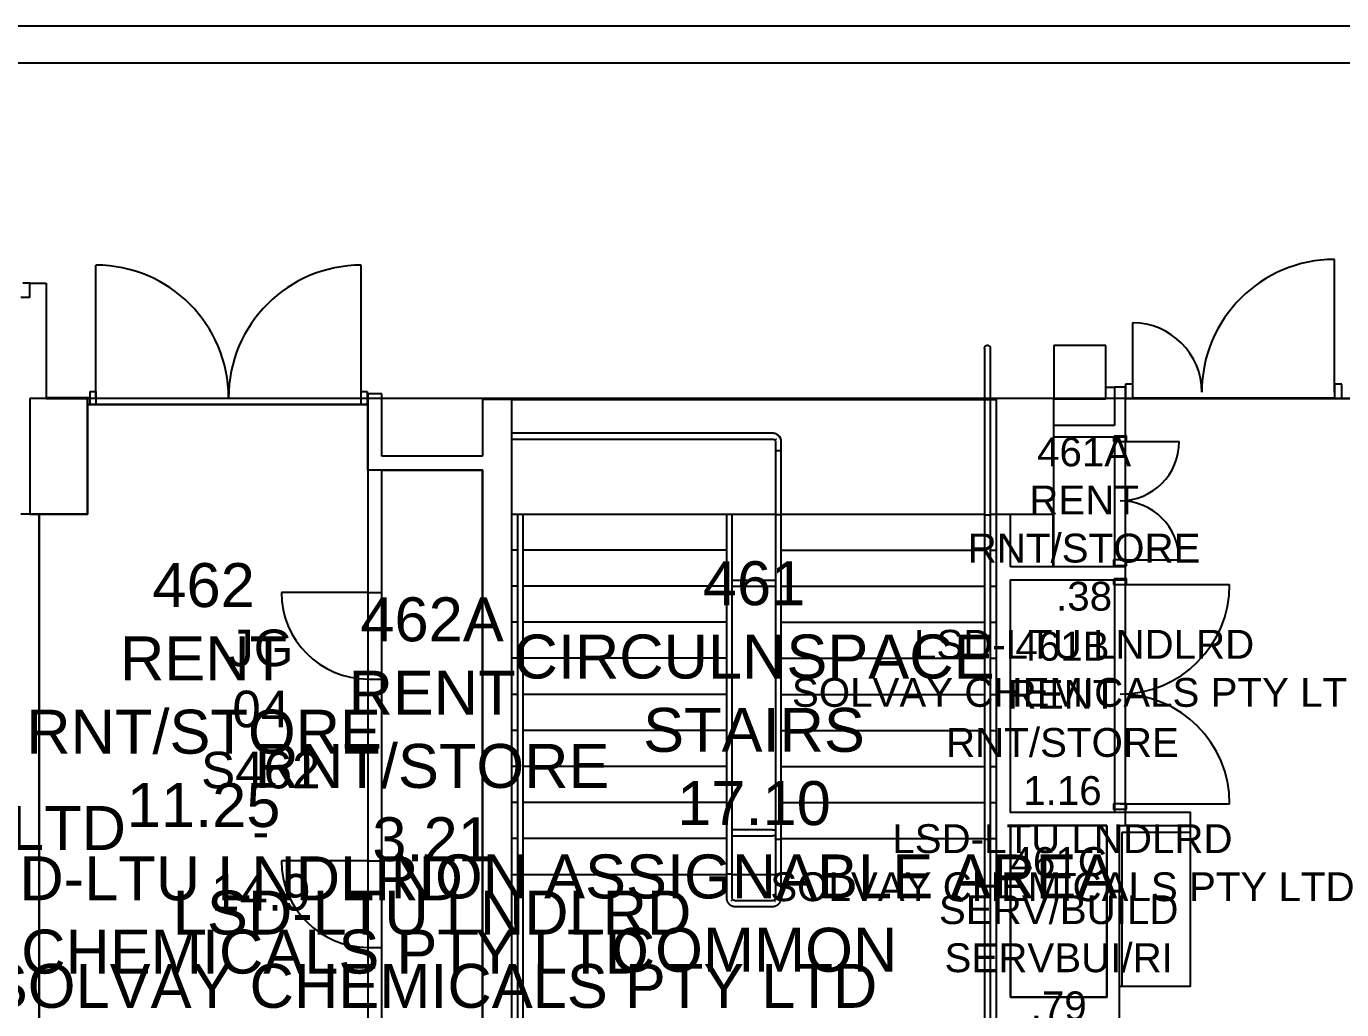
# Model space of a CAD drawing. Extents: x 14785 to 50894, y -3296 to 56414.
# Drawn here: x 32637 to 41758, y 47128 to 53944 of the extents above; entities that cross this region are included whole.
import ezdxf

# ---------------------------------------------------------------- set-up
doc = ezdxf.new("R2010")
doc.units = 0
doc.header["$MEASUREMENT"] = 0
for name, color, linetype in [('A-Column__Concrete', 7, 'CONTINUOUS'), ('A-Door', 252, 'CONTINUOUS'), ('A-Stairs', 7, 'CONTINUOUS'), ('A-Wall__Brick', 7, 'CONTINUOUS'), ('A-Wall__Stud', 252, 'CONTINUOUS'), ('A-Window', 7, 'CONTINUOUS'), ('GROS$', 7, 'CONTINUOUS'), ('RM$', 7, 'CONTINUOUS'), ('RM$TXT', 4, 'CONTINUOUS'), ('SU$', 12, 'CONTINUOUS'), ('SU$TXT', 12, 'CONTINUOUS')]:
    doc.layers.add(name, color=color, linetype=linetype)
doc.styles.add('Arial', font='arial.ttf')

msp = doc.modelspace()

# ---------------------------------------------------------------- linework, layer by layer
at = {"layer": 'A-Column__Concrete'}
for p, q in [((40123.1, 51731.4), (39762.1, 51731.4)), ((39762.1, 51731.4), (39762.1, 51363.9)), ((40123.1, 51361.4), (40123.1, 51731.4)), ((33062.1, 51363.9), (32662.1, 51363.9)), ((32662.1, 51363.9), (32662.1, 50563.9)), ((33062.1, 51363.9), (32662.1, 51363.9)), ((32662.1, 51363.9), (32662.1, 50563.9)), ((33062.1, 50563.9), (33062.1, 51363.9)), ((33062.1, 50563.9), (33062.1, 51363.9)), ((39762.1, 51363.9), (39362.1, 51363.9)), ((39362.1, 51363.9), (39362.1, 50563.9)), ((39762.1, 51363.9), (39362.1, 51363.9)), ((39362.1, 51363.9), (39362.1, 50563.9)), ((39762.1, 50563.9), (39762.1, 51363.9)), ((39762.1, 50563.9), (39762.1, 51363.9)), ((39762.1, 51361.4), (40123.1, 51361.4)), ((32662.1, 50563.9), (33062.1, 50563.9)), ((32662.1, 50563.9), (33062.1, 50563.9)), ((39362.1, 50563.9), (39762.1, 50563.9)), ((39362.1, 50563.9), (39762.1, 50563.9)), ((40234.4, 48355.8), (40234.4, 47291.4)), ((40708.9, 48355.8), (40234.4, 48355.8)), ((40708.9, 47291.4), (40708.9, 48355.8)), ((40234.4, 47291.4), (40708.9, 47291.4))]:
    msp.add_line(p, q, dxfattribs=at)
at = {"layer": 'A-Door'}
for p, q in [((33119.6, 51368.9), (33119.6, 52288.9)), ((34959.6, 51368.9), (34959.6, 52288.9)), ((41708.5, 51408.9), (41708.5, 52328.9)), ((40309.1, 51408.9), (40309.1, 51888.9)), ((33079.6, 51412.9), (33119.6, 51412.9)), ((33079.6, 51370.4), (33079.6, 51412.9)), ((33079.6, 51322.9), (33079.6, 51365.4)), ((33119.6, 51412.9), (33119.6, 51322.9)), ((34959.6, 51412.9), (34999.6, 51412.9)), ((34959.6, 51322.9), (34959.6, 51412.9)), ((34999.6, 51412.9), (34999.6, 51370.4)), ((34999.6, 51365.4), (34999.6, 51322.9)), ((41708.5, 51366.9), (40308.5, 51366.9)), ((33119.6, 51322.9), (33079.6, 51322.9)), ((34999.6, 51322.9), (34959.6, 51322.9)), ((40175.6, 51099.9), (40175.6, 51065.9)), ((40265.6, 51105.9), (40259.1, 51105.9)), ((40265.6, 51065.9), (40265.6, 51105.9)), ((40175.6, 51065.9), (40265.6, 51065.9)), ((40221.6, 51065.9), (40631.6, 51065.9)), ((40175.6, 50245.9), (40175.6, 50205.9)), ((40265.6, 50245.9), (40175.6, 50245.9)), ((40175.6, 50205.9), (40182.1, 50205.9)), ((40221.6, 50245.9), (40631.6, 50245.9)), ((40259.1, 50205.9), (40265.6, 50205.9)), ((40265.6, 50205.9), (40265.6, 50245.9)), ((40175.6, 50106.9), (40175.6, 50075.9)), ((40265.6, 50115.9), (40259.1, 50115.9)), ((40265.6, 50075.9), (40265.6, 50115.9)), ((35006.1, 50020.4), (34406.1, 50020.4)), ((40175.6, 50075.9), (40265.6, 50075.9)), ((40221.6, 50075.9), (40981.6, 50075.9)), ((40175.6, 48555.9), (40175.6, 48515.9)), ((40265.6, 48555.9), (40175.6, 48555.9)), ((40221.6, 48555.9), (40981.6, 48555.9)), ((40265.6, 48515.9), (40265.6, 48555.9)), ((40175.6, 48515.9), (40182.1, 48515.9)), ((40259.1, 48515.9), (40265.6, 48515.9)), ((35006.1, 48160.4), (34406.1, 48160.4))]:
    msp.add_line(p, q, dxfattribs=at)
at = {"layer": 'A-Door', "color": 252}
for centre, radius, start, end in [((33119.6, 51368.9), 920, 0, 90), ((34959.6, 51368.9), 920, 90, 180), ((41708.5, 51408.9), 920, 90, 180), ((40221.6, 51065.9), 410, 270, 0), ((35006.1, 48160.4), 600, 180, 270)]:
    msp.add_arc(centre, radius, start, end, dxfattribs=at)
at = {"layer": 'A-Door'}
for centre, radius, start, end in [((40308.5, 51408.9), 480, 0, 90), ((40221.6, 50245.9), 410, 0, 90), ((35006.1, 50020.4), 600, 180, 270), ((40221.6, 50075.9), 760, 270, 0), ((40221.6, 48555.9), 760, 0, 90)]:
    msp.add_arc(centre, radius, start, end, dxfattribs=at)
at = {"layer": 'A-Stairs'}
for p, q in [((39282.5, 51717.9), (39282.6, 51718.6)), ((39282.6, 51718.6), (39282.8, 51719.4)), ((39282.8, 51719.4), (39283.1, 51720.2)), ((39283.1, 51720.2), (39283.3, 51720.9)), ((39283.3, 51720.9), (39283.6, 51721.7)), ((39283.6, 51721.7), (39284, 51722.4)), ((39284, 51722.4), (39284.3, 51723.1)), ((39284.3, 51723.1), (39284.7, 51723.8)), ((39284.7, 51723.8), (39285.1, 51724.5)), ((39285.1, 51724.5), (39285.6, 51725.2)), ((39285.6, 51725.2), (39286, 51725.8)), ((39286, 51725.8), (39286.5, 51726.5)), ((39286.5, 51726.5), (39287, 51727.1)), ((39287, 51727.1), (39287.6, 51727.7)), ((39287.6, 51727.7), (39288.1, 51728.2)), ((39288.1, 51728.2), (39288.7, 51728.8)), ((39288.7, 51728.8), (39289.3, 51729.3)), ((39289.3, 51729.3), (39290, 51729.8)), ((39290, 51729.8), (39290.6, 51730.3)), ((39290.6, 51730.3), (39291.3, 51730.7)), ((39291.3, 51730.7), (39291.9, 51731.1)), ((39291.9, 51731.1), (39292.6, 51731.5)), ((39292.6, 51731.5), (39293.4, 51731.9)), ((39293.4, 51731.9), (39294.1, 51732.2)), ((39294.1, 51732.2), (39294.8, 51732.5)), ((39294.8, 51732.5), (39295.6, 51732.8)), ((39295.6, 51732.8), (39296.3, 51733)), ((39296.3, 51733), (39297.1, 51733.3)), ((39297.1, 51733.3), (39297.9, 51733.4)), ((39297.9, 51733.4), (39298.7, 51733.6)), ((39298.7, 51733.6), (39299.5, 51733.7)), ((39299.5, 51733.7), (39300.3, 51733.8)), ((39300.3, 51733.8), (39301.1, 51733.9)), ((39301.1, 51733.9), (39301.9, 51733.9)), ((39301.9, 51733.9), (39302.1, 51733.9)), ((39302.1, 51733.9), (39302.9, 51733.9)), ((39302.9, 51733.9), (39303.7, 51733.8)), ((39303.7, 51733.8), (39304.5, 51733.7)), ((39304.5, 51733.7), (39305.3, 51733.6)), ((39305.3, 51733.6), (39306, 51733.5)), ((39306, 51733.5), (39306.8, 51733.3)), ((39306.8, 51733.3), (39307.6, 51733.1)), ((39307.6, 51733.1), (39308.4, 51732.9)), ((39308.4, 51732.9), (39309.1, 51732.6)), ((39309.1, 51732.6), (39309.9, 51732.3)), ((39309.9, 51732.3), (39310.6, 51732)), ((39310.6, 51732), (39311.3, 51731.6)), ((39311.3, 51731.6), (39312, 51731.2)), ((39312, 51731.2), (39312.7, 51730.8)), ((39312.7, 51730.8), (39313.4, 51730.4)), ((39313.4, 51730.4), (39314, 51729.9)), ((39314, 51729.9), (39314.6, 51729.4)), ((39314.6, 51729.4), (39315.3, 51728.9)), ((39315.3, 51728.9), (39315.8, 51728.4)), ((39315.8, 51728.4), (39316.4, 51727.8)), ((39316.4, 51727.8), (39317, 51727.2)), ((39317, 51727.2), (39317.5, 51726.6)), ((39317.5, 51726.6), (39318, 51726)), ((39318, 51726), (39318.5, 51725.4)), ((39318.5, 51725.4), (39318.9, 51724.7)), ((39318.9, 51724.7), (39319.3, 51724)), ((39319.3, 51724), (39319.7, 51723.3)), ((39319.7, 51723.3), (39320.1, 51722.6)), ((39320.1, 51722.6), (39320.4, 51721.9)), ((39320.4, 51721.9), (39320.7, 51721.1)), ((39320.7, 51721.1), (39321, 51720.4)), ((39321, 51720.4), (39321.2, 51719.6)), ((39321.2, 51719.6), (39321.4, 51718.8)), ((39321.4, 51718.8), (39321.6, 51718.1)), ((39282.1, 51715.5), (39282.2, 51716.3)), ((39282.1, 51714.7), (39282.1, 51715.5)), ((39282.1, 51713.9), (39282.1, 51714.7)), ((39282.1, 51713.8), (39282.1, 51713.9)), ((39282.1, 51713.9), (39282.1, 51713.8)), ((39282.1, 51713.6), (39282.1, 51713.8)), ((39282.1, 51713.8), (39282.1, 51713.6)), ((39282.1, 51713.2), (39282.1, 51713.6)), ((39282.1, 51713.6), (39282.1, 51713.2)), ((39282.1, 51713.2), (39282.1, 51712.6)), ((39282.1, 51713.2), (39282.1, 51613.9)), ((39282.1, 51712.6), (39282.1, 51711.9)), ((39282.1, 51711.9), (39282.1, 51711)), ((39282.1, 51711), (39282.1, 51710)), ((39282.1, 51710), (39282.1, 51708.8)), ((39282.1, 51708.8), (39282.1, 51707.5)), ((39282.1, 51707.5), (39282.1, 51706)), ((39282.1, 51706), (39282.1, 51704.4)), ((39282.1, 51704.4), (39282.1, 51702.6)), ((39282.1, 51702.6), (39282.1, 51700.7)), ((39282.1, 51700.7), (39282.1, 51698.6)), ((39282.1, 51698.6), (39282.1, 51696.4)), ((39282.1, 51696.4), (39282.1, 51694.1)), ((39282.1, 51694.1), (39282.1, 51691.6)), ((39282.1, 51691.6), (39282.1, 51689.1)), ((39282.1, 51689.1), (39282.1, 51686.4)), ((39282.1, 51686.4), (39282.1, 51683.6)), ((39282.1, 51683.6), (39282.1, 51680.6)), ((39282.1, 51680.6), (39282.1, 51677.6)), ((39282.1, 51677.6), (39282.1, 51674.5)), ((39282.1, 51674.5), (39282.1, 51671.2)), ((39282.1, 51671.2), (39282.1, 51667.9)), ((39282.1, 51667.9), (39282.1, 51664.5)), ((39282.1, 51664.5), (39282.1, 51661)), ((39282.1, 51661), (39282.1, 51657.5)), ((39282.1, 51657.5), (39282.1, 51653.8)), ((39282.1, 51653.8), (39282.1, 51650.1)), ((39282.1, 51650.1), (39282.1, 51646.4)), ((39282.1, 51646.4), (39282.1, 51642.6)), ((39282.1, 51642.6), (39282.1, 51638.7)), ((39282.1, 51638.7), (39282.1, 51634.8)), ((39282.1, 51634.8), (39282.1, 51630.9)), ((39282.1, 51630.9), (39282.1, 51626.9)), ((39282.2, 51716.3), (39282.3, 51717.1)), ((39282.3, 51717.1), (39282.5, 51717.9)), ((39321.6, 51718.1), (39321.8, 51717.3)), ((39321.8, 51717.3), (39321.9, 51716.5)), ((39321.9, 51716.5), (39322, 51715.7)), ((39322, 51715.7), (39322, 51714.9)), ((39322, 51714.9), (39322.1, 51714.1)), ((39322.1, 51714.1), (39322.1, 51713.9)), ((39322.1, 51713.8), (39322.1, 51713.9)), ((39322.1, 51713.9), (39322.1, 51713.9)), ((39322.1, 51713.9), (39322.1, 51713.8)), ((39322.1, 51713.5), (39322.1, 51713.8)), ((39322.1, 51713.8), (39322.1, 51713.6)), ((39322.1, 51713.6), (39322.1, 51713.2)), ((39322.1, 51713), (39322.1, 51713.5)), ((39322.1, 51613.9), (39322.1, 51713.2)), ((39322.1, 51712.4), (39322.1, 51713)), ((39322.1, 51711.7), (39322.1, 51712.4)), ((39322.1, 51710.8), (39322.1, 51711.7)), ((39322.1, 51709.7), (39322.1, 51710.8)), ((39322.1, 51708.5), (39322.1, 51709.7)), ((39322.1, 51707.1), (39322.1, 51708.5)), ((39322.1, 51705.6), (39322.1, 51707.1)), ((39322.1, 51703.9), (39322.1, 51705.6)), ((39322.1, 51702.1), (39322.1, 51703.9)), ((39322.1, 51700.1), (39322.1, 51702.1)), ((39322.1, 51698), (39322.1, 51700.1)), ((39322.1, 51695.8), (39322.1, 51698)), ((39322.1, 51693.4), (39322.1, 51695.8)), ((39322.1, 51691), (39322.1, 51693.4)), ((39322.1, 51688.3), (39322.1, 51691)), ((39322.1, 51685.6), (39322.1, 51688.3)), ((39322.1, 51682.8), (39322.1, 51685.6)), ((39322.1, 51679.8), (39322.1, 51682.8)), ((39322.1, 51676.8), (39322.1, 51679.8)), ((39322.1, 51673.6), (39322.1, 51676.8)), ((39322.1, 51670.3), (39322.1, 51673.6)), ((39322.1, 51667), (39322.1, 51670.3)), ((39322.1, 51663.6), (39322.1, 51667)), ((39322.1, 51660.1), (39322.1, 51663.6)), ((39322.1, 51656.5), (39322.1, 51660.1)), ((39322.1, 51652.8), (39322.1, 51656.5)), ((39322.1, 51649.1), (39322.1, 51652.8)), ((39322.1, 51645.3), (39322.1, 51649.1)), ((39322.1, 51641.5), (39322.1, 51645.3)), ((39322.1, 51637.7), (39322.1, 51641.5)), ((39322.1, 51633.7), (39322.1, 51637.7)), ((39322.1, 51629.8), (39322.1, 51633.7)), ((39322.1, 51625.9), (39322.1, 51629.8)), ((39282.1, 51626.9), (39282.1, 51622.9)), ((39282.1, 51622.9), (39282.1, 51619)), ((39282.1, 51619), (39282.1, 51615)), ((39282.1, 51615), (39282.1, 51613.9)), ((39282.1, 51613.9), (39282.1, 50563.9)), ((39322.1, 51621.9), (39322.1, 51625.9)), ((39322.1, 51617.9), (39322.1, 51621.9)), ((39322.1, 51613.9), (39322.1, 51617.9)), ((39322.1, 50563.9), (39322.1, 51613.9)), ((37812.1, 51123.9), (36004.6, 51123.9)), ((36004.6, 51083.9), (37812.1, 51083.9)), ((37812.7, 51123.9), (37812.1, 51123.9)), ((37812.1, 51083.9), (37812.9, 51083.9)), ((37815.1, 51123.8), (37812.7, 51123.9)), ((37812.9, 51083.9), (37813.7, 51083.8)), ((37813.7, 51083.8), (37814.5, 51083.7)), ((37814.5, 51083.7), (37815.3, 51083.6)), ((37817.5, 51123.6), (37815.1, 51123.8)), ((37815.3, 51083.6), (37816, 51083.5)), ((37816, 51083.5), (37816.8, 51083.3)), ((37816.8, 51083.3), (37817.6, 51083.1)), ((37819.9, 51123.4), (37817.5, 51123.6)), ((37817.6, 51083.1), (37818.4, 51082.9)), ((37818.4, 51082.9), (37819.1, 51082.6)), ((37819.1, 51082.6), (37819.9, 51082.3)), ((37822.3, 51123), (37819.9, 51123.4)), ((37819.9, 51082.3), (37820.6, 51082)), ((37820.6, 51082), (37821.3, 51081.6)), ((37821.3, 51081.6), (37822, 51081.2)), ((37822, 51081.2), (37822.7, 51080.8)), ((37824.6, 51122.6), (37822.3, 51123)), ((37822.7, 51080.8), (37823.4, 51080.4)), ((37823.4, 51080.4), (37824, 51079.9)), ((37824, 51079.9), (37824.6, 51079.4)), ((37827, 51122), (37824.6, 51122.6)), ((37829.3, 51121.4), (37827, 51122)), ((37831.6, 51120.6), (37829.3, 51121.4)), ((37833.8, 51119.8), (37831.6, 51120.6)), ((37836, 51118.9), (37833.8, 51119.8)), ((37838.2, 51117.9), (37836, 51118.9)), ((37840.3, 51116.8), (37838.2, 51117.9)), ((37842.4, 51115.6), (37840.3, 51116.8)), ((37844.5, 51114.4), (37842.4, 51115.6)), ((37846.5, 51113), (37844.5, 51114.4)), ((37848.4, 51111.6), (37846.5, 51113)), ((37850.3, 51110.1), (37848.4, 51111.6)), ((37852.1, 51108.6), (37850.3, 51110.1)), ((37853.9, 51106.9), (37852.1, 51108.6)), ((37855.6, 51105.2), (37853.9, 51106.9)), ((37857.2, 51103.4), (37855.6, 51105.2)), ((37858.7, 51101.6), (37857.2, 51103.4)), ((37860.2, 51099.7), (37858.7, 51101.6)), ((37861.6, 51097.8), (37860.2, 51099.7)), ((37862.9, 51095.8), (37861.6, 51097.8)), ((37864.1, 51093.7), (37862.9, 51095.8)), ((37865.3, 51091.6), (37864.1, 51093.7)), ((37866.4, 51089.4), (37865.3, 51091.6)), ((37867.3, 51087.2), (37866.4, 51089.4)), ((37868.2, 51085), (37867.3, 51087.2)), ((37869, 51082.8), (37868.2, 51085)), ((37869.7, 51080.5), (37869, 51082.8)), ((37869.6, 51079.9), (37869.6, 51075.2)), ((37870.3, 51078.1), (37869.7, 51080.5)), ((37824.6, 51079.4), (37825.3, 51078.9)), ((37825.3, 51078.9), (37825.8, 51078.4)), ((37825.8, 51078.4), (37826.4, 51077.8)), ((37826.4, 51077.8), (37827, 51077.2)), ((37827, 51077.2), (37827.5, 51076.6)), ((37827.5, 51076.6), (37828, 51076)), ((37828, 51076), (37828.5, 51075.4)), ((37828.5, 51075.4), (37828.9, 51074.7)), ((37828.9, 51074.7), (37829.3, 51074)), ((37829.3, 51074), (37829.7, 51073.3)), ((37829.7, 51073.3), (37830.1, 51072.6)), ((37830.1, 51072.6), (37830.4, 51071.9)), ((37830.4, 51071.9), (37830.7, 51071.1)), ((37830.7, 51071.1), (37831, 51070.4)), ((37831, 51070.4), (37831.2, 51069.6)), ((37831.2, 51069.6), (37831.4, 51068.8)), ((37831.4, 51068.8), (37831.6, 51068.1)), ((37831.6, 51068.1), (37831.8, 51067.3)), ((37831.8, 51067.3), (37831.9, 51066.5)), ((37831.9, 51066.5), (37832, 51065.7)), ((37832, 51065.7), (37832, 51064.9)), ((37832, 51064.9), (37832.1, 51064.1)), ((37832.1, 51064.1), (37832.1, 51063.9)), ((37832.1, 51063.9), (37832.1, 51003.9)), ((37832.1, 51003.9), (37832.1, 50563.9)), ((37832.1, 51003.9), (37852.1, 51003.9)), ((37832.1, 51003.9), (37872.1, 51003.9)), ((37852.1, 51003.9), (37872.1, 51003.9)), ((37869.6, 51073.8), (37869.6, 51063.9)), ((37870.9, 51075.8), (37870.3, 51078.1)), ((37871.3, 51073.4), (37870.9, 51075.8)), ((37871.6, 51071.1), (37871.3, 51073.4)), ((37871.9, 51068.7), (37871.6, 51071.1)), ((37872, 51066.3), (37871.9, 51068.7)), ((37872.1, 51063.9), (37872, 51066.3)), ((37872.1, 51003.9), (37872.1, 51063.9)), ((37872.1, 50563.9), (37872.1, 51003.9)), ((36004.6, 50563.9), (37830.8, 50563.9)), ((36042.1, 50563.9), (36042.1, 48063.9)), ((36082.1, 48063.9), (36082.1, 50563.9)), ((37492.1, 50563.9), (37492.1, 48063.9)), ((37532.1, 48063.9), (37532.1, 50563.9)), ((37832.1, 50563.9), (37832.1, 48313.9)), ((37872.1, 50563.9), (39282.1, 50563.9)), ((37872.1, 48313.9), (37872.1, 50563.9)), ((39282.1, 50563.9), (39282.1, 48313.9)), ((39322.1, 50563.9), (39362.1, 50563.9)), ((39322.1, 48313.9), (39322.1, 50563.9)), ((36042.1, 50313.9), (36004.6, 50313.9)), ((36042.1, 50313.9), (36004.6, 50313.9)), ((37492.1, 50313.9), (36082.1, 50313.9)), ((37492.1, 50313.9), (36082.1, 50313.9)), ((37872, 50313.9), (39282.1, 50313.9)), ((37872, 50313.9), (39282.1, 50313.9)), ((39322, 50313.9), (39362.1, 50313.9)), ((39322, 50313.9), (39362.1, 50313.9)), ((37597.5, 50103.9), (37531.4, 50103.9)), ((37598.7, 50103.9), (37597.5, 50103.9)), ((37600.3, 50103.9), (37598.7, 50103.9)), ((37601.9, 50103.9), (37600.3, 50103.9)), ((37603.5, 50103.9), (37601.9, 50103.9)), ((37605.1, 50103.9), (37603.5, 50103.9)), ((37606.6, 50103.9), (37605.1, 50103.9)), ((37608.2, 50103.9), (37606.6, 50103.9)), ((37609.7, 50103.9), (37608.2, 50103.9)), ((37611.2, 50103.9), (37609.7, 50103.9)), ((37612.7, 50103.9), (37611.2, 50103.9)), ((37614.2, 50103.9), (37612.7, 50103.9)), ((37615.6, 50103.9), (37614.2, 50103.9)), ((37617, 50103.9), (37615.6, 50103.9)), ((37618.4, 50103.9), (37617, 50103.9)), ((37619.8, 50103.9), (37618.4, 50103.9)), ((37621.1, 50103.9), (37619.8, 50103.9)), ((37832.2, 50103.9), (37621.1, 50103.9)), ((36042.7, 50063.9), (36004.6, 50063.9)), ((36042.7, 50063.9), (36004.6, 50063.9)), ((37492.7, 50063.9), (36081.4, 50063.9)), ((37492.7, 50063.9), (36081.4, 50063.9)), ((37531.4, 50063.9), (37597.5, 50063.9)), ((37597.5, 50063.9), (37599.1, 50063.9)), ((37599.1, 50063.9), (37600.7, 50063.9)), ((37600.7, 50063.9), (37602.3, 50063.9)), ((37602.3, 50063.9), (37603.8, 50063.9)), ((37603.8, 50063.9), (37605.4, 50063.9)), ((37605.4, 50063.9), (37607, 50063.9)), ((37607, 50063.9), (37608.5, 50063.9)), ((37608.5, 50063.9), (37610.1, 50063.9)), ((37610.1, 50063.9), (37611.6, 50063.9)), ((37611.6, 50063.9), (37613, 50063.9)), ((37613, 50063.9), (37614.5, 50063.9)), ((37614.5, 50063.9), (37615.9, 50063.9)), ((37615.9, 50063.9), (37617.3, 50063.9)), ((37617.3, 50063.9), (37618.7, 50063.9)), ((37618.7, 50063.9), (37620.1, 50063.9)), ((37620.1, 50063.9), (37621.1, 50063.9)), ((37621.1, 50063.9), (37832.2, 50063.9)), ((37871.9, 50063.9), (39282.2, 50063.9)), ((37871.9, 50063.9), (39282.2, 50063.9)), ((39321.9, 50063.9), (39362.1, 50063.9)), ((39321.9, 50063.9), (39362.1, 50063.9)), ((36042.7, 49813.9), (36004.6, 49813.9)), ((36042.7, 49813.9), (36004.6, 49813.9)), ((37492.7, 49813.9), (36081.4, 49813.9)), ((37492.7, 49813.9), (36081.4, 49813.9)), ((37871.4, 49813.9), (39282.7, 49813.9)), ((37871.4, 49813.9), (39282.7, 49813.9)), ((39321.4, 49813.9), (39362.1, 49813.9)), ((39321.4, 49813.9), (39362.1, 49813.9)), ((36042.7, 49563.9), (36004.6, 49563.9)), ((36042.7, 49563.9), (36004.6, 49563.9)), ((37492.7, 49563.9), (36081.4, 49563.9)), ((37492.7, 49563.9), (36081.4, 49563.9)), ((37871.4, 49563.9), (39282.7, 49563.9)), ((37871.4, 49563.9), (39282.7, 49563.9)), ((39321.4, 49563.9), (39362.1, 49563.9)), ((39321.4, 49563.9), (39362.1, 49563.9)), ((36042.7, 49313.9), (36004.6, 49313.9)), ((36042.7, 49313.9), (36004.6, 49313.9)), ((37492.7, 49313.9), (36081.4, 49313.9)), ((37492.7, 49313.9), (36081.4, 49313.9)), ((37871.4, 49313.9), (39282.7, 49313.9)), ((37871.4, 49313.9), (39282.7, 49313.9)), ((39321.4, 49313.9), (39362.1, 49313.9)), ((39321.4, 49313.9), (39362.1, 49313.9)), ((36042.3, 49063.9), (36004.6, 49063.9)), ((36042.3, 49063.9), (36004.6, 49063.9)), ((37492.3, 49063.9), (36081.9, 49063.9)), ((37492.3, 49063.9), (36081.9, 49063.9)), ((37871.4, 49063.9), (39282.7, 49063.9)), ((37871.4, 49063.9), (39282.7, 49063.9)), ((39321.4, 49063.9), (39362.1, 49063.9)), ((39321.4, 49063.9), (39362.1, 49063.9)), ((36042.2, 48813.9), (36004.6, 48813.9)), ((36042.2, 48813.9), (36004.6, 48813.9)), ((37492.2, 48813.9), (36081.9, 48813.9)), ((37492.2, 48813.9), (36081.9, 48813.9)), ((37872.1, 48813.9), (39282.1, 48813.9)), ((37872.1, 48813.9), (39282.1, 48813.9)), ((39322.1, 48813.9), (39362.1, 48813.9)), ((39322.1, 48813.9), (39362.1, 48813.9)), ((36042.2, 48563.9), (36004.6, 48563.9)), ((36042.2, 48563.9), (36004.6, 48563.9)), ((37492.2, 48563.9), (36082, 48563.9)), ((37492.2, 48563.9), (36082, 48563.9)), ((37872.1, 48563.9), (39282.1, 48563.9)), ((37872.1, 48563.9), (39282.1, 48563.9)), ((39322.1, 48563.9), (39362.1, 48563.9)), ((39322.1, 48563.9), (39362.1, 48563.9)), ((37812.1, 48373.9), (37532, 48373.9)), ((37812.1, 48373.9), (37813.7, 48373.9)), ((37813.7, 48373.9), (37815.3, 48373.9)), ((37815.3, 48373.9), (37816.9, 48373.9)), ((37816.9, 48373.9), (37818.4, 48373.9)), ((37818.4, 48373.9), (37820, 48373.9)), ((37820, 48373.9), (37821.6, 48373.9)), ((37821.6, 48373.9), (37823.1, 48373.9)), ((37823.1, 48373.9), (37824.6, 48373.9)), ((37824.6, 48373.9), (37826.2, 48373.9)), ((37826.2, 48373.9), (37827.6, 48373.9)), ((37827.6, 48373.9), (37829.1, 48373.9)), ((37829.1, 48373.9), (37830.5, 48373.9)), ((37830.5, 48373.9), (37831.9, 48373.9)), ((36042.1, 48313.9), (36004.6, 48313.9)), ((36042.1, 48313.9), (36004.6, 48313.9)), ((37492.1, 48313.9), (36082, 48313.9)), ((37492.1, 48313.9), (36082, 48313.9)), ((37532, 48333.9), (37812.1, 48333.9)), ((37812.5, 48333.9), (37812.1, 48333.9)), ((37814.1, 48333.9), (37812.5, 48333.9)), ((37815.7, 48333.9), (37814.1, 48333.9)), ((37817.3, 48333.9), (37815.7, 48333.9)), ((37818.9, 48333.9), (37817.3, 48333.9)), ((37820.4, 48333.9), (37818.9, 48333.9)), ((37822, 48333.9), (37820.4, 48333.9)), ((37823.5, 48333.9), (37822, 48333.9)), ((37825.1, 48333.9), (37823.5, 48333.9)), ((37826.6, 48333.9), (37825.1, 48333.9)), ((37828, 48333.9), (37826.6, 48333.9)), ((37829.5, 48333.9), (37828, 48333.9)), ((37830.9, 48333.9), (37829.5, 48333.9)), ((37832.3, 48333.9), (37830.9, 48333.9)), ((37832.1, 48313.9), (37832.1, 48063.9)), ((37872.1, 48313.9), (39282.1, 48313.9)), ((37872.1, 48063.9), (37872.1, 48313.9)), ((39282.1, 48313.9), (39282.1, 47763.9)), ((39322.1, 48313.9), (39362.1, 48313.9)), ((39322.1, 47763.9), (39322.1, 48313.9)), ((36042.1, 48063.9), (36004.6, 48063.9)), ((36042.1, 48063.9), (36004.6, 48063.9)), ((36042.1, 48063.9), (36042.1, 47763.9)), ((37492.1, 48063.9), (36082.1, 48063.9)), ((37492.1, 48063.9), (36082.1, 48063.9)), ((36082.1, 47763.9), (36082.1, 48063.9)), ((37492.1, 48063.9), (37492.1, 48013.9)), ((37492.1, 48013.9), (37492.1, 47903.9)), ((37532.1, 48013.9), (37532.1, 48063.9)), ((37532.1, 47903.9), (37532.1, 48013.9)), ((37832.1, 48063.9), (37532.9, 48063.9)), ((37852.1, 48063.9), (37832.1, 48063.9)), ((37832.1, 48063.9), (37832.1, 47903.9)), ((37872.1, 48063.9), (37832.1, 48063.9)), ((37872.1, 48063.9), (37852.1, 48063.9)), ((37872.1, 47903.9), (37872.1, 48063.9)), ((37492.1, 47903.9), (37492.1, 47901.5)), ((37492.1, 47901.5), (37492.3, 47899.1)), ((37492.3, 47899.1), (37492.5, 47896.7)), ((37492.5, 47896.7), (37492.8, 47894.3)), ((37492.8, 47894.3), (37493.3, 47892)), ((37493.3, 47892), (37493.8, 47889.6)), ((37493.8, 47889.6), (37494.4, 47887.3)), ((37532.1, 47903.7), (37532.1, 47903.9)), ((37532.1, 47902.9), (37532.1, 47903.7)), ((37532.1, 47902.1), (37532.1, 47902.9)), ((37532.2, 47901.3), (37532.1, 47902.1)), ((37532.4, 47900.5), (37532.2, 47901.3)), ((37532.5, 47899.7), (37532.4, 47900.5)), ((37532.7, 47898.9), (37532.5, 47899.7)), ((37532.9, 47898.1), (37532.7, 47898.9)), ((37533.2, 47897.4), (37532.9, 47898.1)), ((37533.4, 47896.6), (37533.2, 47897.4)), ((37533.7, 47895.9), (37533.4, 47896.6)), ((37534.1, 47895.2), (37533.7, 47895.9)), ((37534.4, 47894.5), (37534.1, 47895.2)), ((37534.8, 47893.8), (37534.4, 47894.5)), ((37535.2, 47893.1), (37534.8, 47893.8)), ((37535.7, 47892.4), (37535.2, 47893.1)), ((37536.2, 47891.8), (37535.7, 47892.4)), ((37536.7, 47891.1), (37536.2, 47891.8)), ((37537.2, 47890.5), (37536.7, 47891.1)), ((37537.7, 47889.9), (37537.2, 47890.5)), ((37538.3, 47889.4), (37537.7, 47889.9)), ((37538.9, 47888.8), (37538.3, 47889.4)), ((37539.5, 47888.3), (37538.9, 47888.8)), ((37540.1, 47887.8), (37539.5, 47888.3)), ((37540.8, 47887.4), (37540.1, 47887.8)), ((37541.4, 47886.9), (37540.8, 47887.4)), ((37823.5, 47887.5), (37822.9, 47887.1)), ((37824.2, 47888), (37823.5, 47887.5)), ((37824.8, 47888.5), (37824.2, 47888)), ((37825.4, 47889), (37824.8, 47888.5)), ((37826, 47889.5), (37825.4, 47889)), ((37826.6, 47890.1), (37826, 47889.5)), ((37827.1, 47890.7), (37826.6, 47890.1)), ((37827.6, 47891.3), (37827.1, 47890.7)), ((37828.1, 47891.9), (37827.6, 47891.3)), ((37828.6, 47892.6), (37828.1, 47891.9)), ((37829, 47893.3), (37828.6, 47892.6)), ((37829.4, 47893.9), (37829, 47893.3)), ((37829.8, 47894.6), (37829.4, 47893.9)), ((37830.2, 47895.4), (37829.8, 47894.6)), ((37830.5, 47896.1), (37830.2, 47895.4)), ((37830.8, 47896.8), (37830.5, 47896.1)), ((37831.1, 47897.6), (37830.8, 47896.8)), ((37831.3, 47898.4), (37831.1, 47897.6)), ((37831.5, 47899.1), (37831.3, 47898.4)), ((37831.7, 47899.9), (37831.5, 47899.1)), ((37831.8, 47900.7), (37831.7, 47899.9)), ((37831.9, 47901.5), (37831.8, 47900.7)), ((37832, 47902.3), (37831.9, 47901.5)), ((37832.1, 47903.1), (37832, 47902.3)), ((37832.1, 47903.9), (37832.1, 47903.1)), ((37869.5, 47886.7), (37870.2, 47889)), ((37870.2, 47889), (37870.7, 47891.3)), ((37870.7, 47891.3), (37871.2, 47893.7)), ((37871.2, 47893.7), (37871.6, 47896.1)), ((37871.6, 47896.1), (37871.8, 47898.4)), ((37871.8, 47898.4), (37872, 47900.8)), ((37872, 47900.8), (37872.1, 47903.2)), ((37872.1, 47903.2), (37872.1, 47903.9)), ((37494.4, 47887.3), (37495.1, 47885)), ((37495.1, 47885), (37495.9, 47882.7)), ((37495.9, 47882.7), (37496.8, 47880.5)), ((37496.8, 47880.5), (37497.8, 47878.3)), ((37497.8, 47878.3), (37498.8, 47876.2)), ((37498.8, 47876.2), (37500, 47874.1)), ((37500, 47874.1), (37501.2, 47872)), ((37501.2, 47872), (37502.5, 47870)), ((37502.5, 47870), (37503.9, 47868.1)), ((37503.9, 47868.1), (37505.4, 47866.2)), ((37505.4, 47866.2), (37507, 47864.3)), ((37507, 47864.3), (37508.6, 47862.5)), ((37508.6, 47862.5), (37510.3, 47860.8)), ((37510.3, 47860.8), (37512, 47859.2)), ((37512, 47859.2), (37513.8, 47857.6)), ((37513.8, 47857.6), (37515.7, 47856.1)), ((37515.7, 47856.1), (37517.7, 47854.7)), ((37517.7, 47854.7), (37519.6, 47853.4)), ((37519.6, 47853.4), (37521.7, 47852.1)), ((37521.7, 47852.1), (37523.8, 47851)), ((37523.8, 47851), (37525.9, 47849.9)), ((37525.9, 47849.9), (37528.1, 47848.9)), ((37528.1, 47848.9), (37530.3, 47848)), ((37530.3, 47848), (37532.6, 47847.1)), ((37532.6, 47847.1), (37534.9, 47846.4)), ((37534.9, 47846.4), (37537.2, 47845.8)), ((37537.2, 47845.8), (37539.5, 47845.2)), ((37539.5, 47845.2), (37541.9, 47844.8)), ((37542.1, 47886.5), (37541.4, 47886.9)), ((37541.9, 47844.8), (37544.2, 47844.4)), ((37542.8, 47886.1), (37542.1, 47886.5)), ((37543.5, 47885.8), (37542.8, 47886.1)), ((37544.3, 47885.5), (37543.5, 47885.8)), ((37544.2, 47844.4), (37546.6, 47844.1)), ((37545, 47885.2), (37544.3, 47885.5)), ((37545.8, 47884.9), (37545, 47885.2)), ((37546.5, 47884.7), (37545.8, 47884.9)), ((37547.3, 47884.5), (37546.5, 47884.7)), ((37546.6, 47844.1), (37549, 47844)), ((37548.1, 47884.3), (37547.3, 47884.5)), ((37548.9, 47884.1), (37548.1, 47884.3)), ((37549.7, 47884), (37548.9, 47884.1)), ((37549, 47844), (37551.4, 47843.9)), ((37550.5, 47883.9), (37549.7, 47884)), ((37551.3, 47883.9), (37550.5, 47883.9)), ((37552.1, 47883.9), (37551.3, 47883.9)), ((37551.4, 47843.9), (37552.1, 47843.9)), ((37812.1, 47883.9), (37552.1, 47883.9)), ((37552.1, 47843.9), (37812.1, 47843.9)), ((37812.3, 47883.9), (37812.1, 47883.9)), ((37812.1, 47843.9), (37814.5, 47843.9)), ((37813.1, 47883.9), (37812.3, 47883.9)), ((37813.9, 47884), (37813.1, 47883.9)), ((37814.7, 47884.1), (37813.9, 47884)), ((37814.5, 47843.9), (37816.9, 47844.1)), ((37815.5, 47884.2), (37814.7, 47884.1)), ((37816.3, 47884.3), (37815.5, 47884.2)), ((37817, 47884.5), (37816.3, 47884.3)), ((37816.9, 47844.1), (37819.2, 47844.3)), ((37817.8, 47884.7), (37817, 47884.5)), ((37818.6, 47885), (37817.8, 47884.7)), ((37819.3, 47885.2), (37818.6, 47885)), ((37819.2, 47844.3), (37821.6, 47844.6)), ((37820.1, 47885.5), (37819.3, 47885.2)), ((37820.8, 47885.9), (37820.1, 47885.5)), ((37821.5, 47886.2), (37820.8, 47885.9)), ((37822.2, 47886.6), (37821.5, 47886.2)), ((37821.6, 47844.6), (37824, 47845.1)), ((37822.9, 47887.1), (37822.2, 47886.6)), ((37824, 47845.1), (37826.3, 47845.6)), ((37826.3, 47845.6), (37828.6, 47846.2)), ((37828.6, 47846.2), (37830.9, 47846.9)), ((37830.9, 47846.9), (37833.2, 47847.7)), ((37833.2, 47847.7), (37835.4, 47848.6)), ((37835.4, 47848.6), (37837.6, 47849.6)), ((37837.6, 47849.6), (37839.8, 47850.7)), ((37839.8, 47850.7), (37841.9, 47851.8)), ((37841.9, 47851.8), (37843.9, 47853)), ((37843.9, 47853), (37845.9, 47854.4)), ((37845.9, 47854.4), (37847.9, 47855.8)), ((37847.9, 47855.8), (37849.8, 47857.2)), ((37849.8, 47857.2), (37851.6, 47858.8)), ((37851.6, 47858.8), (37853.4, 47860.4)), ((37853.4, 47860.4), (37855.1, 47862.1)), ((37855.1, 47862.1), (37856.7, 47863.8)), ((37856.7, 47863.8), (37858.3, 47865.7)), ((37858.3, 47865.7), (37859.8, 47867.5)), ((37859.8, 47867.5), (37861.2, 47869.5)), ((37861.2, 47869.5), (37862.6, 47871.5)), ((37862.6, 47871.5), (37863.8, 47873.5)), ((37863.8, 47873.5), (37865, 47875.6)), ((37865, 47875.6), (37866.1, 47877.7)), ((37866.1, 47877.7), (37867.1, 47879.9)), ((37867.1, 47879.9), (37868, 47882.1)), ((37868, 47882.1), (37868.8, 47884.4)), ((37868.8, 47884.4), (37869.5, 47886.7)), ((36042.1, 47763.9), (36042.1, 46343.9)), ((36082.1, 46343.9), (36082.1, 47763.9)), ((39282.1, 47763.9), (39282.1, 46343.9)), ((39322.1, 46343.9), (39322.1, 47763.9))]:
    msp.add_line(p, q, dxfattribs=at)
for centre, radius, start, end in [((37812.1, 51063.9), 30, 31.83287, 42.24354), ((37829.7, 51076.4), 40, 5, 76.00133), ((37829.7, 51076.4), 35, 36.33034, 44.96903), ((37552.1, 47903.9), 30, 211.83287, 222.24354), ((37812.1, 47903.9), 25, 303.92669, 314.83986), ((37812.1, 47903.9), 30, 301.83287, 310.22624)]:
    msp.add_arc(centre, radius, start, end, dxfattribs=at)
for points in [[(37869.3, 51081.9), (37869.3, 51082.4), (37869.1, 51083.3), (37869.1, 51083.6), (37869.1, 51083.6)], [(37869.1, 51083.6), (37869.1, 51083.6), (37869.1, 51083.3), (37869.3, 51082.4), (37869.3, 51081.9)], [(37869.3, 51081.9), (37869.3, 51082.4), (37869.1, 51083.3), (37869.1, 51083.6), (37869.1, 51083.6)], [(37869.1, 51083.6), (37869.1, 51083.6), (37869.1, 51083.3), (37869.3, 51082.4), (37869.3, 51081.9)], [(37869.3, 51081.9), (37869.3, 51082.4), (37869.1, 51083.3), (37869.1, 51083.6), (37869.1, 51083.6)], [(37869.1, 51083.6), (37869.1, 51083.6), (37869.1, 51083.3), (37869.3, 51082.4), (37869.3, 51081.9)], [(37869.3, 51081.9), (37869.3, 51082.4), (37869.1, 51083.3), (37869.1, 51083.6), (37869.1, 51083.6)], [(37869.1, 51083.6), (37869.1, 51083.6), (37869.1, 51083.3), (37869.3, 51082.4), (37869.3, 51081.9)], [(37869.3, 51081.9), (37869.3, 51082.4), (37869.1, 51083.3), (37869.1, 51083.6), (37869.1, 51083.6)], [(37869.1, 51083.6), (37869.1, 51083.6), (37869.1, 51083.3), (37869.3, 51082.4), (37869.3, 51081.9)], [(37869.3, 51081.9), (37869.3, 51082.4), (37869.1, 51083.3), (37869.1, 51083.6), (37869.1, 51083.6)], [(37869.1, 51083.6), (37869.1, 51083.6), (37869.1, 51083.3), (37869.3, 51082.4), (37869.3, 51081.9)], [(37869.3, 51081.9), (37869.3, 51082.4), (37869.1, 51083.3), (37869.1, 51083.6), (37869.1, 51083.6)], [(37869.1, 51083.6), (37869.1, 51083.6), (37869.1, 51083.3), (37869.3, 51082.4), (37869.3, 51081.9)], [(37869.3, 51081.9), (37869.3, 51082.4), (37869.1, 51083.3), (37869.1, 51083.6), (37869.1, 51083.6)], [(37869.1, 51083.6), (37869.1, 51083.6), (37869.1, 51083.3), (37869.3, 51082.4), (37869.3, 51081.9)], [(37869.3, 51081.9), (37869.3, 51082.4), (37869.1, 51083.3), (37869.1, 51083.6), (37869.1, 51083.6)], [(37869.1, 51083.6), (37869.1, 51083.6), (37869.1, 51083.3), (37869.3, 51082.4), (37869.3, 51081.9)], [(37869.3, 51081.9), (37869.3, 51082.4), (37869.1, 51083.3), (37869.1, 51083.6), (37869.1, 51083.6)], [(37869.1, 51083.6), (37869.1, 51083.6), (37869.1, 51083.3), (37869.3, 51082.4), (37869.3, 51081.9)], [(37872.1, 50563.9), (37872.1, 50563.4), (37871.6, 50562.4), (37869.6, 50561), (37866.4, 50559.8), (37862.2, 50558.8), (37857.3, 50558.3), (37853.8, 50558.1), (37852.1, 50558.1)], [(37872.1, 48313.9), (37872.1, 48313.4), (37871.6, 48312.4), (37869.6, 48311), (37866.4, 48309.8), (37862.2, 48308.8), (37857.3, 48308.3), (37853.8, 48308.1), (37852.1, 48308.1)], [(39322.1, 48313.9), (39322.1, 48313.4), (39321.6, 48312.4), (39319.6, 48311), (39316.4, 48309.8), (39312.2, 48308.8), (39307.3, 48308.3), (39303.8, 48308.1), (39302.1, 48308.1)], [(36042.1, 48063.9), (36042.1, 48064.4), (36042.5, 48065.4), (36044.5, 48066.8), (36047.8, 48068), (36052, 48068.9), (36056.8, 48069.5), (36060.3, 48069.6), (36062.1, 48069.6)], [(37492.1, 48063.9), (37492.1, 48064.4), (37492.5, 48065.4), (37494.5, 48066.8), (37497.8, 48068), (37502, 48068.9), (37506.8, 48069.5), (37510.3, 48069.6), (37512.1, 48069.6)]]:
    msp.add_open_spline(points, degree=3, dxfattribs=at)
for points, knots in [([(37852.1, 50558.1), (37848.6, 50558.1), (37843.3, 50558.5), (37837.8, 50559.8), (37834.5, 50561), (37832.5, 50562.4), (37832.1, 50563.4), (37832.1, 50563.9)], [0, 0, 0, 0, 0.1666667, 0.25, 0.3333333, 0.4166667, 0.5, 0.5, 0.5, 0.5]), ([(39282.1, 50563.9), (39282.1, 50563.4), (39282.5, 50562.4), (39284.5, 50561), (39287.8, 50559.8), (39293.3, 50558.5), (39298.6, 50558.1), (39302.1, 50558.1)], [-0.5, -0.5, -0.5, -0.5, -0.4166667, -0.3333333, -0.25, -0.1666667, 0, 0, 0, 0]), ([(39302.1, 50558.1), (39305.6, 50558.1), (39310.8, 50558.5), (39316.4, 50559.8), (39319.6, 50561), (39321.6, 50562.4), (39322.1, 50563.4), (39322.1, 50563.9)], [-1, -1, -1, -1, -0.8333333, -0.75, -0.6666667, -0.5833333, -0.5, -0.5, -0.5, -0.5]), ([(37852.1, 48308.1), (37848.6, 48308.1), (37843.3, 48308.5), (37837.8, 48309.8), (37834.5, 48311), (37832.5, 48312.4), (37832.1, 48313.4), (37832.1, 48313.9)], [0, 0, 0, 0, 0.1666667, 0.25, 0.3333333, 0.4166667, 0.5, 0.5, 0.5, 0.5]), ([(39302.1, 48308.1), (39298.6, 48308.1), (39293.3, 48308.5), (39287.8, 48309.8), (39284.5, 48311), (39282.5, 48312.4), (39282.1, 48313.4), (39282.1, 48313.9)], [0, 0, 0, 0, 0.1666667, 0.25, 0.3333333, 0.4166667, 0.5, 0.5, 0.5, 0.5]), ([(36062.1, 48069.6), (36065.6, 48069.6), (36070.8, 48069.2), (36076.4, 48068), (36079.6, 48066.8), (36081.6, 48065.4), (36082.1, 48064.4), (36082.1, 48063.9)], [0, 0, 0, 0, 0.1666667, 0.25, 0.3333333, 0.4166667, 0.5, 0.5, 0.5, 0.5]), ([(37512.1, 48069.6), (37515.6, 48069.6), (37520.8, 48069.2), (37526.4, 48068), (37529.6, 48066.8), (37531.6, 48065.4), (37532.1, 48064.4), (37532.1, 48063.9)], [0, 0, 0, 0, 0.1666667, 0.25, 0.3333333, 0.4166667, 0.5, 0.5, 0.5, 0.5])]:
    msp.add_open_spline(points, degree=3, knots=knots, dxfattribs=at)
at = {"layer": 'A-Wall__Brick', "extrusion": (0, 0, -1)}
msp.add_line((32662.1, 52063.9), (32662.1, 52163.9), dxfattribs=at)
at = {"layer": 'A-Wall__Brick'}
for p, q in [((32662.1, 52163.9), (32774.1, 52163.9)), ((32774.1, 52163.9), (32774.1, 51363.9)), ((32662.1, 52063.9), (32599.1, 52063.9)), ((33079.6, 51370.4), (32774.1, 51370.4)), ((32774.1, 51363.9), (33079.6, 51363.9)), ((33079.6, 51363.9), (33079.6, 51370.4)), ((35006.1, 51370.4), (34999.6, 51370.4)), ((34999.6, 51370.4), (34999.6, 51365.4)), ((34999.6, 51365.4), (35006.1, 51365.4)), ((35102.1, 51395.9), (35006.1, 51395.9)), ((35006.1, 51395.9), (35006.1, 51370.4)), ((35006.1, 51365.4), (35006.1, 50020.4)), ((35102.1, 50963.9), (35102.1, 51395.9)), ((36004.6, 51357.4), (35799.6, 51357.4)), ((35799.6, 51357.4), (35799.6, 50963.9)), ((36004.6, 46263.9), (36004.6, 51357.4)), ((40123.1, 51443.9), (40182.1, 51443.9)), ((40182.1, 51443.9), (40182.1, 51176.9)), ((40259.1, 51443.9), (40182.1, 51443.9)), ((40259.1, 51105.9), (40259.1, 51443.9)), ((40182.1, 51176.9), (39762.1, 51176.9)), ((39762.1, 51099.9), (40182.1, 51099.9)), ((40182.1, 51105.9), (40259.1, 51105.9)), ((40182.1, 51099.9), (40182.1, 51105.9)), ((35799.6, 50963.9), (35102.1, 50963.9)), ((35102.1, 50867.9), (35799.6, 50867.9)), ((35102.1, 50020.4), (35102.1, 50867.9)), ((35799.6, 50867.9), (35799.6, 50416.8)), ((32727.1, 46272.9), (32727.1, 50563.9)), ((39362.1, 50563.9), (39362.1, 46263.9)), ((39462.1, 50196.9), (39462.1, 50563.9)), ((39756, 50563.9), (39756, 50196.9)), ((35799.6, 50416.8), (35799.6, 46263.9)), ((39756, 50196.9), (39462.1, 50196.9)), ((39766, 50196.9), (39756, 50196.9)), ((40182.1, 50196.9), (39766, 50196.9)), ((40182.1, 50205.9), (40182.1, 50196.9)), ((40259.1, 50205.9), (40182.1, 50205.9)), ((40259.1, 50115.9), (40259.1, 50205.9)), ((39462.1, 48495.9), (39462.1, 50106.9)), ((39462.1, 50106.9), (40182.1, 50106.9)), ((40182.1, 50115.9), (40259.1, 50115.9)), ((40182.1, 50106.9), (40182.1, 50115.9)), ((35006.1, 50020.4), (35102.1, 50020.4)), ((35006.1, 49420.4), (35102.1, 49420.4)), ((35006.1, 49420.4), (35006.1, 48160.4)), ((35102.1, 48160.4), (35102.1, 49420.4)), ((39524.1, 48495.9), (39462.1, 48495.9)), ((40182.1, 48495.9), (39600, 48495.9)), ((40182.1, 48515.9), (40182.1, 48495.9)), ((40259.1, 48515.9), (40182.1, 48515.9)), ((40259.1, 48495.9), (40259.1, 48515.9)), ((40709.1, 48495.9), (40259.1, 48495.9)), ((40709.1, 48405.9), (40709.1, 48495.9)), ((39462.1, 47215.9), (39462.1, 48405.9)), ((39462.1, 48405.9), (39612.1, 48405.9)), ((39612.1, 48405.9), (40130.1, 48405.9)), ((40130.1, 48405.9), (40130.1, 47215.9)), ((40217.1, 48405.9), (40709.1, 48405.9)), ((40217.1, 46997.6), (40217.1, 48405.9)), ((35006.1, 48160.4), (35102.1, 48160.4)), ((35006.1, 47560.4), (35102.1, 47560.4)), ((35006.1, 47560.4), (35006.1, 46272.9)), ((35102.1, 46263.9), (35102.1, 47560.4)), ((40130.1, 47215.9), (39462.1, 47215.9))]:
    msp.add_line(p, q, dxfattribs=at)
at = {"layer": 'A-Wall__Stud'}
for p, q in [((47690.5, 53944.4), (21842.1, 53944.4)), ((22094.5, 53692), (47944.5, 53692))]:
    msp.add_line(p, q, dxfattribs=at)
at = {"layer": 'A-Window', "extrusion": (0, 0, -1)}
for p, q in [((32662.1, 52163.9), (32612.1, 52163.9)), ((41758.5, 51463.9), (41708.5, 51463.9)), ((41708.5, 51463.9), (41708.5, 51363.9)), ((41758.5, 51363.9), (41758.5, 51463.9)), ((41708.5, 51363.9), (41758.5, 51363.9))]:
    msp.add_line(p, q, dxfattribs=at)
at = {"layer": 'A-Window'}
for p, q in [((40309.1, 51463.9), (40259.1, 51463.9)), ((40259.1, 51463.9), (40259.1, 51363.9)), ((40309.1, 51363.9), (40309.1, 51463.9)), ((40259.1, 51363.9), (40309.1, 51363.9))]:
    msp.add_line(p, q, dxfattribs=at)
at = {"layer": 'GROS$', "flags": 128}
msp.add_lwpolyline([(48526.2, 43595.7), (48058.8, 44483.9), (47379.1, 44483.9), (47379.1, 45283.9), (48053.5, 45283.9), (48526, 46181.7), (48067, 47053.9), (48530.3, 47934.2), (48067.3, 48813.9), (48526.2, 49685.7), (48064, 50563.9), (47379.1, 50563.9), (47379.1, 51176.9), (47461.6, 51176.9), (47461.6, 51363.9), (33062.1, 51363.9), (33062.1, 50563.9), (32599.1, 50563.9)], dxfattribs=at)
at = {"layer": 'RM$'}
for points in [[(36004.6, 51357.4), (39362.1, 51357.4), (39362.1, 46263.9), (36004.6, 46263.9)], [(39762.1, 51099.9), (40182.1, 51099.9), (40182.1, 50196.9), (39762.1, 50196.9)], [(35102.1, 50867.9), (35799.6, 50867.9), (35799.6, 46263.9), (35102.1, 46263.9)], [(39462.1, 50106.9), (40182.1, 50106.9), (40182.1, 48495.9), (39462.1, 48495.9)]]:
    msp.add_lwpolyline(points, close=True, dxfattribs=at)
at = {"layer": 'RM$', "flags": 128}
msp.add_lwpolyline([(39203.6, 42746.7), (39203.6, 44468.9), (39762.1, 44468.9), (39762.1, 45151.6), (40217.1, 45151.6), (40217.1, 47291.4), (40708.9, 47291.4), (40709.1, 48495.9), (40259.1, 48495.9), (40259.1, 51363.9), (47461.6, 51363.9)], dxfattribs=at)
for points in [[(33062.1, 51322.9), (35006.1, 51322.9), (35006.1, 46272.9), (32727.1, 46272.9), (32727.1, 50563.9), (33062.1, 50563.9)], [(40130.1, 48405.9), (39612.1, 48405.9), (39462.1, 48405.9), (39462.1, 47215.9), (40130.1, 47215.9)]]:
    msp.add_lwpolyline(points, close=True, dxfattribs=at)
at = {"layer": 'SU$', "flags": 128}
msp.add_lwpolyline([(40217.1, 47119.9), (40217.1, 48405.9), (40259.1, 48405.9), (40259.1, 48495.9), (40182.1, 48495.9), (39462.1, 48495.9), (39462.1, 50106.9), (40182.1, 50106.9), (40259.1, 50106.9), (40259.1, 50196.9), (40182.1, 50196.9), (39762.1, 50196.9), (39762.1, 51099.9), (40182.1, 51099.9), (40259.1, 51099.9), (40259.1, 51363.9), (47461.6, 51363.9)], dxfattribs=at)
msp.add_lwpolyline([(35006.1, 51322.9), (33062.1, 51322.9), (33062.1, 50563.9), (32727.1, 50563.9), (32727.1, 46272.9), (35799.6, 46263.9), (35799.6, 50867.9), (35006.1, 50867.9)], close=True, dxfattribs=at)

# ---------------------------------------------------------------- texts
at = {"layer": 'RM$TXT', "attachment_point": 8, "style": 'Arial'}
for s, insert, char_height in [('401^M^JRENT^M^JRNT/MEET^M^J22.23^M^JLSD-LTU LNDLRD^M^JSOLVAY CHEMICALS PTY LTD^M^J', (30240.6, 48230.7), 304.8), ('461A^M^JRENT^M^JRNT/STORE^M^J.38^M^JLSD-LTU LNDLRD^M^JSOLVAY CHEMICALS PTY LTD^M^J', (39972.1, 49224.7), 200), ('462^M^JRENT^M^JRNT/STORE^M^J11.25^M^JLSD-LTU LNDLRD^M^JSOLVAY CHEMICALS PTY LTD^M^J', (33866.6, 47374.2), 304.8), ('461^M^JCIRCULNSPACE^M^JSTAIRS^M^J17.10^M^JNON ASSIGNABLE AREA^M^JCOMMON^M^J', (37683.3, 47387), 304.8), ('462A^M^JRENT^M^JRNT/STORE^M^J3.21^M^JLSD-LTU LNDLRD^M^JSOLVAY CHEMICALS PTY LTD^M^J', (35450.8, 47136.8), 304.8), ('461B^M^JRENT^M^JRNT/STORE^M^J1.16^M^JLSD-LTU LNDLRD^M^JSOLVAY CHEMICALS PTY LTD^M^J', (39822.1, 47877.7), 200), ('461C^M^JSERV/BUILD^M^JSERVBUI/RI^M^J.79^M^JNON ASSIGNABLE AREA^M^JBUILDING SERVICES^M^J', (39796.1, 46385.3), 200), ('402G^M^JRENT^M^JRNT/LAB^M^J74.15^M^JLSD-LTU LNDLRD^M^JSOLVAY CHEMICALS PTY LTD^M^J', (43867, 45196.8), 304.8), ('402D^M^JRENT^M^JRNT/OFF^M^J7.69^M^JLSD-LTU LNDLRD^M^JSOLVAY CHEMICALS PTY LTD^M^J', (31121.3, 44401.2), 304.8)]:
    msp.add_mtext(s, dxfattribs=dict(at, insert=insert, char_height=char_height))
at = {"layer": 'SU$TXT', "insert": (34263.3, 47811.7), "char_height": 254, "attachment_point": 8, "style": 'Arial'}
msp.add_mtext('JG^M^J04^M^JS462^M^J-^M^J14.9^M^J', dxfattribs=at)

doc.saveas('drawing.dxf')
